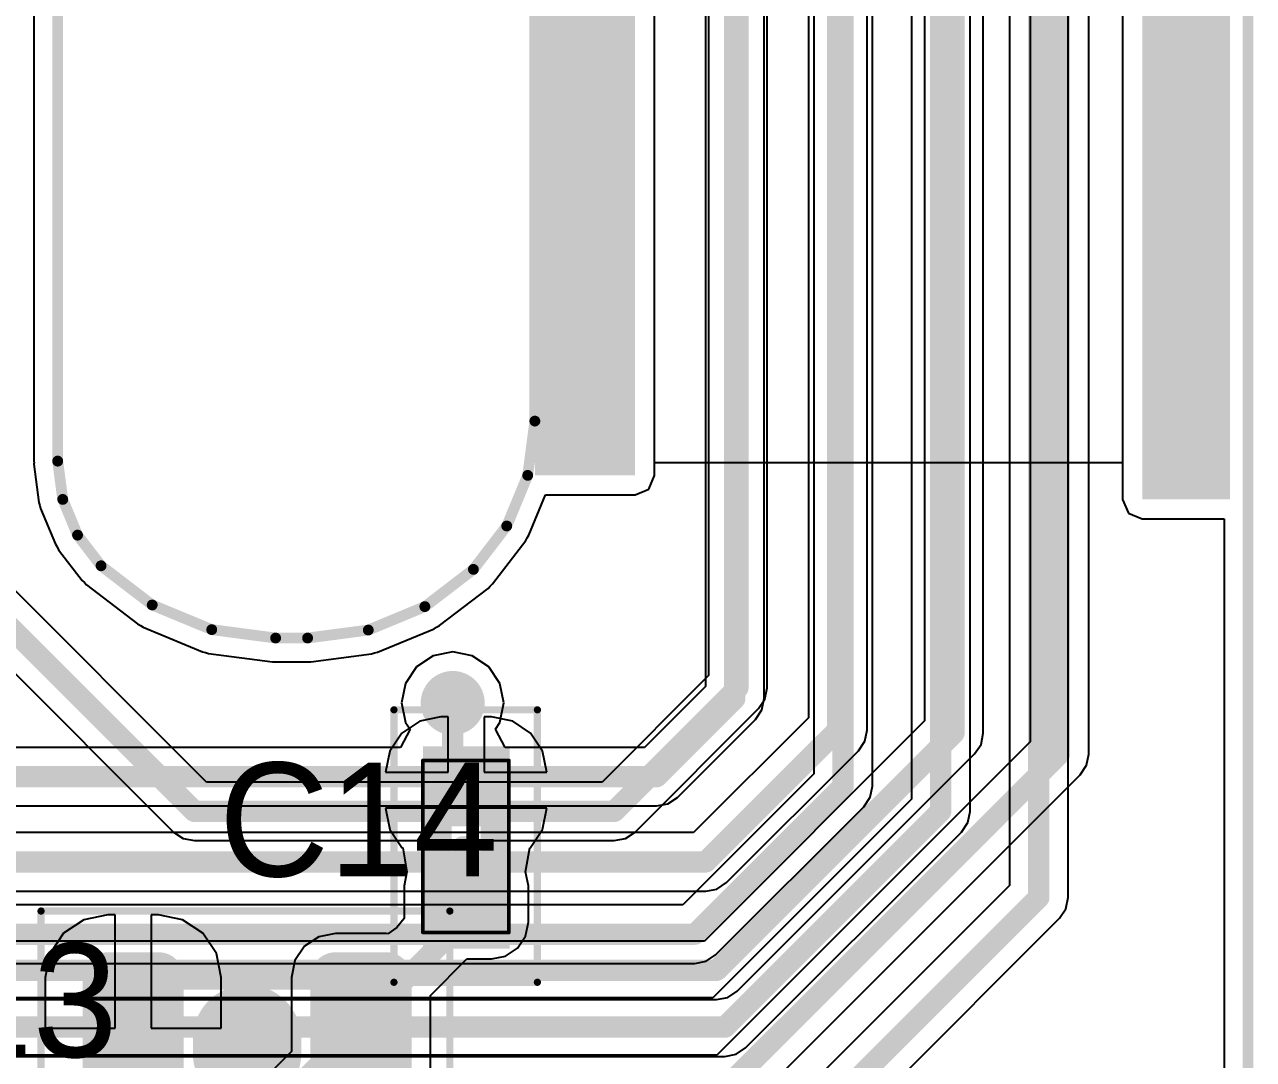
# Model space of a CAD drawing. Extents: x 17 to 262, y 47 to 156.
# Drawn here: x 125.9 to 134.53, y 55.51 to 62.78 of the extents above; entities that cross this region are included whole.
import ezdxf

# ---------------------------------------------------------------- set-up
doc = ezdxf.new("R2010")
doc.units = 0
doc.layers.get('0').update_dxf_attribs({"linetype": 'CONTINUOUS'})
for name, color, linetype in [('BOTTOMLAYER', 5, 'CONTINUOUS'), ('KEEPOUTLAYER', 6, 'CONTINUOUS'), ('MECHANICAL1', 6, 'CONTINUOUS'), ('MECHANICAL16', 56, 'CONTINUOUS'), ('MIDLAYER1', 16, 'CONTINUOUS'), ('MIDLAYER2', 76, 'CONTINUOUS'), ('MULTILAYER', 9, 'CONTINUOUS'), ('TOPLAYER', 1, 'CONTINUOUS'), ('TOPOVERLAY', 2, 'CONTINUOUS'), ('TOPPASTE', 8, 'CONTINUOUS'), ('TOPSOLDER', 216, 'CONTINUOUS'), ('VIAHOLELAYER', 16, 'CONTINUOUS')]:
    doc.layers.add(name, color=color, linetype=linetype)

# ---------------------------------------------------------------- blocks, each defined once
blk = doc.blocks.new('0805_CAP_23')
at = {"layer": 'MECHANICAL16'}
for points, const_width in [([(1.4478, 0.9652), (-1.425, 0.9652)], 0.0508), ([(-1.425, 0.9652), (-1.425, -0.95)], 0.0508), ([(1.4478, 0.9652), (1.4478, -0.95)], 0.0508), ([(0.6096, 0.508), (-0.6, 0.508)], 0.2032), ([(0.6096, -0.5), (-0.6, -0.5)], 0.2032), ([(1.4478, -0.95), (-1.425, -0.95)], 0.0508)]:
    blk.add_lwpolyline(points, dxfattribs=dict(at, const_width=const_width))
for points, const_width in [([(-1.4377, 0.9652, 1), (-1.4123, 0.9652, 1)], 0.0254), ([(-1.4377, 0.9652, 1), (-1.4123, 0.9652, 1)], 0.0254), ([(1.4351, 0.9652, 1), (1.4605, 0.9652, 1)], 0.0254), ([(1.4351, 0.9652, 1), (1.4605, 0.9652, 1)], 0.0254), ([(-0.6508, 0.508, 1), (-0.5492, 0.508, 1)], 0.1016), ([(0.5588, 0.508, 1), (0.6604, 0.508, 1)], 0.1016), ([(-0.6508, -0.5, 1), (-0.5492, -0.5, 1)], 0.1016), ([(0.5588, -0.5, 1), (0.6604, -0.5, 1)], 0.1016), ([(-1.4377, -0.95, 1), (-1.4123, -0.95, 1)], 0.0254), ([(-1.4377, -0.95, 1), (-1.4123, -0.95, 1)], 0.0254), ([(1.4351, -0.95, 1), (1.4605, -0.95, 1)], 0.0254), ([(1.4351, -0.95, 1), (1.4605, -0.95, 1)], 0.0254)]:
    blk.add_lwpolyline(points, format="xyb", close=True, dxfattribs=dict(at, const_width=const_width))
for points in [[(-1, -0.6012), (-0.6, -0.6012), (-1, 0.6096), (-0.6, 0.6096)], [(0.6096, -0.6012), (1.016, -0.6012), (0.6096, 0.6096), (1.016, 0.6096)]]:
    blk.add_solid(points, dxfattribs=at)
at = {"layer": 'TOPLAYER', "const_width": 0.1778}
for points in [[(-1.0667, 0.4826, 1), (-0.8889, 0.4826, 1)], [(-0.7111, 0.4826, 1), (-0.5333, 0.4826, 1)], [(0.5333, 0.4826, 1), (0.7111, 0.4826, 1)], [(0.8889, 0.4826, 1), (1.0667, 0.4826, 1)], [(-1.0667, -0.4826, 1), (-0.8889, -0.4826, 1)], [(-0.7111, -0.4826, 1), (-0.5333, -0.4826, 1)], [(0.5333, -0.4826, 1), (0.7111, -0.4826, 1)], [(0.8889, -0.4826, 1), (1.0667, -0.4826, 1)]]:
    blk.add_lwpolyline(points, format="xyb", close=True, dxfattribs=at)
at = {"layer": 'TOPLAYER'}
for points in [[(-0.9778, -0.6604), (-0.6222, -0.6604), (-0.9778, 0.6604), (-0.6222, 0.6604)], [(0.6222, -0.6604), (0.9778, -0.6604), (0.6222, 0.6604), (0.9778, 0.6604)], [(-1.1556, -0.4826), (-0.4444, -0.4826), (-1.1556, 0.4826), (-0.4444, 0.4826)], [(0.4444, -0.4826), (1.1556, -0.4826), (0.4444, 0.4826), (1.1556, 0.4826)]]:
    blk.add_solid(points, dxfattribs=at)
at = {"layer": 'TOPOVERLAY', "const_width": 0.762}
blk.add_lwpolyline([(0, 0.0508), (0, -0.0508)], dxfattribs=at)
at = {"layer": 'TOPOVERLAY', "const_width": 0.381}
for points in [[(-0.1905, 0.0508, 1), (0.1905, 0.0508, 1)], [(-0.1905, -0.0508, 1), (0.1905, -0.0508, 1)]]:
    blk.add_lwpolyline(points, format="xyb", close=True, dxfattribs=at)
at = {"layer": 'TOPPASTE', "const_width": 0.1778}
for points in [[(-1.0667, 0.4826, 1), (-0.8889, 0.4826, 1)], [(-0.7111, 0.4826, 1), (-0.5333, 0.4826, 1)], [(0.5333, 0.4826, 1), (0.7111, 0.4826, 1)], [(0.8889, 0.4826, 1), (1.0667, 0.4826, 1)], [(-1.0667, -0.4826, 1), (-0.8889, -0.4826, 1)], [(-0.7111, -0.4826, 1), (-0.5333, -0.4826, 1)], [(0.5333, -0.4826, 1), (0.7111, -0.4826, 1)], [(0.8889, -0.4826, 1), (1.0667, -0.4826, 1)]]:
    blk.add_lwpolyline(points, format="xyb", close=True, dxfattribs=at)
at = {"layer": 'TOPPASTE'}
for points in [[(-0.9778, -0.6604), (-0.6222, -0.6604), (-0.9778, 0.6604), (-0.6222, 0.6604)], [(0.6222, -0.6604), (0.9778, -0.6604), (0.6222, 0.6604), (0.9778, 0.6604)], [(-1.1556, -0.4826), (-0.4444, -0.4826), (-1.1556, 0.4826), (-0.4444, 0.4826)], [(0.4444, -0.4826), (1.1556, -0.4826), (0.4444, 0.4826), (1.1556, 0.4826)]]:
    blk.add_solid(points, dxfattribs=at)
at = {"layer": 'TOPSOLDER', "const_width": 0.1778}
for points in [[(-1.0667, 0.4826, 1), (-0.8889, 0.4826, 1)], [(-0.7111, 0.4826, 1), (-0.5333, 0.4826, 1)], [(0.5333, 0.4826, 1), (0.7111, 0.4826, 1)], [(0.8889, 0.4826, 1), (1.0667, 0.4826, 1)], [(-1.0667, -0.4826, 1), (-0.8889, -0.4826, 1)], [(-0.7111, -0.4826, 1), (-0.5333, -0.4826, 1)], [(0.5333, -0.4826, 1), (0.7111, -0.4826, 1)], [(0.8889, -0.4826, 1), (1.0667, -0.4826, 1)]]:
    blk.add_lwpolyline(points, format="xyb", close=True, dxfattribs=at)
at = {"layer": 'TOPSOLDER'}
for points in [[(-0.9778, -0.6604), (-0.6222, -0.6604), (-0.9778, 0.6604), (-0.6222, 0.6604)], [(0.6222, -0.6604), (0.9778, -0.6604), (0.6222, 0.6604), (0.9778, 0.6604)], [(-1.1556, -0.4826), (-0.4444, -0.4826), (-1.1556, 0.4826), (-0.4444, 0.4826)], [(0.4444, -0.4826), (1.1556, -0.4826), (0.4444, 0.4826), (1.1556, 0.4826)]]:
    blk.add_solid(points, dxfattribs=at)
blk = doc.blocks.new('0402_CAP_24')
at = {"layer": 'MECHANICAL16'}
for points, const_width in [([(-0.95, 0.508), (-0.95, -0.5)], 0.0508), ([(-0.95, 0.508), (0.9652, 0.508)], 0.0508), ([(0.9652, 0.508), (0.9652, -0.5)], 0.0508), ([(-0.6, 0.3048), (-0.6, -0.3)], 0.0254), ([(-0.6, 0.3048), (0.6096, 0.3048)], 0.0254), ([(-0.508, 0.2032), (0.508, 0.2032)], 0.2032), ([(0.6096, 0.3048), (0.6096, -0.3)], 0.0254), ([(-0.508, -0.2032), (0.508, -0.2032)], 0.2032), ([(-0.6, -0.3), (0.6096, -0.3)], 0.0254), ([(-0.95, -0.5), (0.9652, -0.5)], 0.0508)]:
    blk.add_lwpolyline(points, dxfattribs=dict(at, const_width=const_width))
for points, const_width in [([(-0.9627, 0.508, 1), (-0.9373, 0.508, 1)], 0.0254), ([(-0.9627, 0.508, 1), (-0.9373, 0.508, 1)], 0.0254), ([(0.9525, 0.508, 1), (0.9779, 0.508, 1)], 0.0254), ([(0.9525, 0.508, 1), (0.9779, 0.508, 1)], 0.0254), ([(-0.6063, 0.3048, 1), (-0.5936, 0.3048, 1)], 0.0127), ([(-0.6063, 0.3048, 1), (-0.5936, 0.3048, 1)], 0.0127), ([(-0.5588, 0.2032, 1), (-0.4572, 0.2032, 1)], 0.1016), ([(0.4572, 0.2032, 1), (0.5588, 0.2032, 1)], 0.1016), ([(0.6032, 0.3048, 1), (0.6159, 0.3048, 1)], 0.0127), ([(0.6032, 0.3048, 1), (0.6159, 0.3048, 1)], 0.0127), ([(-0.5588, -0.2032, 1), (-0.4572, -0.2032, 1)], 0.1016), ([(0.4572, -0.2032, 1), (0.5588, -0.2032, 1)], 0.1016), ([(-0.6063, -0.3, 1), (-0.5936, -0.3, 1)], 0.0127), ([(-0.6063, -0.3, 1), (-0.5936, -0.3, 1)], 0.0127), ([(0.6032, -0.3, 1), (0.6159, -0.3, 1)], 0.0127), ([(0.6032, -0.3, 1), (0.6159, -0.3, 1)], 0.0127), ([(-0.9627, -0.5, 1), (-0.9373, -0.5, 1)], 0.0254), ([(-0.9627, -0.5, 1), (-0.9373, -0.5, 1)], 0.0254), ([(0.9525, -0.5, 1), (0.9779, -0.5, 1)], 0.0254), ([(0.9525, -0.5, 1), (0.9779, -0.5, 1)], 0.0254)]:
    blk.add_lwpolyline(points, format="xyb", close=True, dxfattribs=dict(at, const_width=const_width))
for points in [[(-0.7127, -0.3048), (-0.4079, -0.3048), (-0.7127, 0.3048), (-0.4079, 0.3048)], [(0.4049, -0.3048), (0.7097, -0.3048), (0.4049, 0.3048), (0.7097, 0.3048)]]:
    blk.add_solid(points, dxfattribs=at)
at = {"layer": 'TOPLAYER', "const_width": 0.127}
for points in [[(-0.5905, 0.1778, 1), (-0.4635, 0.1778, 1)], [(-0.3365, 0.1778, 1), (-0.2095, 0.1778, 1)], [(0.2095, 0.1778, 1), (0.3365, 0.1778, 1)], [(0.4635, 0.1778, 1), (0.5905, 0.1778, 1)], [(-0.5905, -0.1778, 1), (-0.4635, -0.1778, 1)], [(-0.3365, -0.1778, 1), (-0.2095, -0.1778, 1)], [(0.2095, -0.1778, 1), (0.3365, -0.1778, 1)], [(0.4635, -0.1778, 1), (0.5905, -0.1778, 1)]]:
    blk.add_lwpolyline(points, format="xyb", close=True, dxfattribs=at)
at = {"layer": 'TOPLAYER'}
for points in [[(-0.527, -0.3048), (-0.273, -0.3048), (-0.527, 0.3048), (-0.273, 0.3048)], [(0.273, -0.3048), (0.527, -0.3048), (0.273, 0.3048), (0.527, 0.3048)], [(-0.654, -0.1778), (-0.146, -0.1778), (-0.654, 0.1778), (-0.146, 0.1778)], [(0.146, -0.1778), (0.654, -0.1778), (0.146, 0.1778), (0.654, 0.1778)]]:
    blk.add_solid(points, dxfattribs=at)
at = {"layer": 'TOPOVERLAY', "const_width": 0.1524}
blk.add_lwpolyline([(0, 0.0254), (0, -0.01)], dxfattribs=at)
at = {"layer": 'TOPOVERLAY', "const_width": 0.0762}
for points in [[(-0.0381, 0.0254, 1), (0.0381, 0.0254, 1)], [(-0.0381, -0.01, 1), (0.0381, -0.01, 1)]]:
    blk.add_lwpolyline(points, format="xyb", close=True, dxfattribs=at)
at = {"layer": 'TOPPASTE', "const_width": 0.127}
for points in [[(-0.5905, 0.1778, 1), (-0.4635, 0.1778, 1)], [(-0.3365, 0.1778, 1), (-0.2095, 0.1778, 1)], [(0.2095, 0.1778, 1), (0.3365, 0.1778, 1)], [(0.4635, 0.1778, 1), (0.5905, 0.1778, 1)], [(-0.5905, -0.1778, 1), (-0.4635, -0.1778, 1)], [(-0.3365, -0.1778, 1), (-0.2095, -0.1778, 1)], [(0.2095, -0.1778, 1), (0.3365, -0.1778, 1)], [(0.4635, -0.1778, 1), (0.5905, -0.1778, 1)]]:
    blk.add_lwpolyline(points, format="xyb", close=True, dxfattribs=at)
at = {"layer": 'TOPPASTE'}
for points in [[(-0.527, -0.3048), (-0.273, -0.3048), (-0.527, 0.3048), (-0.273, 0.3048)], [(0.273, -0.3048), (0.527, -0.3048), (0.273, 0.3048), (0.527, 0.3048)], [(-0.654, -0.1778), (-0.146, -0.1778), (-0.654, 0.1778), (-0.146, 0.1778)], [(0.146, -0.1778), (0.654, -0.1778), (0.146, 0.1778), (0.654, 0.1778)]]:
    blk.add_solid(points, dxfattribs=at)
at = {"layer": 'TOPSOLDER', "const_width": 0.127}
for points in [[(-0.5905, 0.1778, 1), (-0.4635, 0.1778, 1)], [(-0.3365, 0.1778, 1), (-0.2095, 0.1778, 1)], [(0.2095, 0.1778, 1), (0.3365, 0.1778, 1)], [(0.4635, 0.1778, 1), (0.5905, 0.1778, 1)], [(-0.5905, -0.1778, 1), (-0.4635, -0.1778, 1)], [(-0.3365, -0.1778, 1), (-0.2095, -0.1778, 1)], [(0.2095, -0.1778, 1), (0.3365, -0.1778, 1)], [(0.4635, -0.1778, 1), (0.5905, -0.1778, 1)]]:
    blk.add_lwpolyline(points, format="xyb", close=True, dxfattribs=at)
at = {"layer": 'TOPSOLDER'}
for points in [[(-0.527, -0.3048), (-0.273, -0.3048), (-0.527, 0.3048), (-0.273, 0.3048)], [(0.273, -0.3048), (0.527, -0.3048), (0.273, 0.3048), (0.527, 0.3048)], [(-0.654, -0.1778), (-0.146, -0.1778), (-0.654, 0.1778), (-0.146, 0.1778)], [(0.146, -0.1778), (0.654, -0.1778), (0.146, 0.1778), (0.654, 0.1778)]]:
    blk.add_solid(points, dxfattribs=at)

msp = doc.modelspace()

# ---------------------------------------------------------------- linework, layer by layer
at = {"layer": 'BOTTOMLAYER'}
for p, q in [((125.9611, 74.6244), (125.9611, 59.7138)), ((125.9611, 59.7138), (125.9632, 59.703)), ((125.9632, 59.703), (125.9625, 59.6919)), ((125.9625, 59.6919), (125.998, 59.4225)), ((130.3239, 59.6135), (130.3239, 59.7049)), ((130.3239, 59.7049), (133.6122, 59.7049)), ((133.6122, 59.7049), (133.6122, 59.4445)), ((130.2837, 59.5163), (130.3239, 59.6135)), ((130.1865, 59.476), (130.2837, 59.5163)), ((125.998, 59.4225), (126.005, 59.4017)), ((129.4402, 59.1935), (129.5572, 59.476)), ((129.5572, 59.476), (130.1865, 59.476)), ((133.6122, 59.4445), (133.6525, 59.3473)), ((126.005, 59.4017), (126.0093, 59.3801)), ((126.0093, 59.3801), (126.1133, 59.1291)), ((133.6525, 59.3473), (133.7497, 59.307)), ((133.7497, 59.307), (134.3247, 59.307)), ((134.3247, 59.307), (134.3247, 50.0086)), ((129.184, 58.8501), (129.4182, 59.1555)), ((129.4182, 59.1555), (129.428, 59.1752)), ((129.428, 59.1752), (129.4402, 59.1935)), ((126.1133, 59.1291), (126.1255, 59.1108)), ((126.1255, 59.1108), (126.1353, 59.091)), ((126.1353, 59.091), (126.3007, 58.8755)), ((126.3007, 58.8755), (126.3172, 58.861)), ((126.3172, 58.861), (126.3317, 58.8444)), ((126.3317, 58.8444), (126.6909, 58.5688)), ((128.8116, 58.5572), (129.1529, 58.819)), ((129.1529, 58.819), (129.1674, 58.8356)), ((129.1674, 58.8356), (129.184, 58.8501)), ((126.6909, 58.5688), (126.7107, 58.5591)), ((126.7107, 58.5591), (126.729, 58.5468)), ((126.729, 58.5468), (127.1473, 58.3736)), ((128.7736, 58.5352), (128.7919, 58.5475)), ((128.7919, 58.5475), (128.8116, 58.5572)), ((128.3762, 58.3706), (128.7736, 58.5352)), ((127.1473, 58.3736), (127.1689, 58.3693)), ((127.1689, 58.3693), (127.1897, 58.3622)), ((128.3546, 58.3663), (128.3762, 58.3706)), ((127.1897, 58.3622), (127.6387, 58.3031)), ((127.6387, 58.3031), (127.6497, 58.3038)), ((127.6497, 58.3038), (127.6606, 58.3017)), ((127.6606, 58.3017), (127.8853, 58.3017)), ((127.8853, 58.3017), (127.8962, 58.3038)), ((127.8962, 58.3038), (127.9073, 58.3031)), ((127.9073, 58.3031), (128.3337, 58.3592)), ((128.3337, 58.3592), (128.3546, 58.3663))]:
    msp.add_line(p, q, dxfattribs=at)
at = {"layer": 'BOTTOMLAYER', "const_width": 0.225}
msp.add_lwpolyline([(128.7925, 58.0136, 1), (129.0175, 58.0136, 1)], format="xyb", close=True, dxfattribs=at)
at = {"layer": 'KEEPOUTLAYER', "const_width": 0.0762}
for points in [[(126.1294, 59.7138), (126.1294, 74.6244)], [(134.493, 49.9992), (134.493, 74.0332)], [(129.4822, 59.9951), (129.4822, 73.7231)], [(129.432, 59.6135), (129.4822, 59.9951)], [(126.1294, 59.7138), (126.1649, 59.4445)], [(129.2847, 59.2579), (129.432, 59.6135)], [(126.1649, 59.4445), (126.2688, 59.1935)], [(129.0504, 58.9526), (129.2847, 59.2579)], [(126.2688, 59.1935), (126.4342, 58.978)], [(126.4342, 58.978), (126.7934, 58.7024)], [(128.7091, 58.6907), (129.0504, 58.9526)], [(126.7934, 58.7024), (127.2117, 58.5291)], [(128.3118, 58.5261), (128.7091, 58.6907)], [(127.2117, 58.5291), (127.6606, 58.47)], [(127.8853, 58.47), (128.3118, 58.5261)], [(127.6606, 58.47), (127.8853, 58.47)]]:
    msp.add_lwpolyline(points, dxfattribs=at)
at = {"layer": 'KEEPOUTLAYER', "const_width": 0.0381}
for points in [[(129.4631, 59.9951, 1), (129.5012, 59.9951, 1)], [(129.4631, 59.9951, 1), (129.5012, 59.9951, 1)], [(126.1103, 59.7138, 1), (126.1484, 59.7138, 1)], [(126.1103, 59.7138, 1), (126.1484, 59.7138, 1)], [(129.4129, 59.6135, 1), (129.451, 59.6135, 1)], [(129.4129, 59.6135, 1), (129.451, 59.6135, 1)], [(126.1458, 59.4445, 1), (126.1839, 59.4445, 1)], [(126.1458, 59.4445, 1), (126.1839, 59.4445, 1)], [(129.2656, 59.2579, 1), (129.3037, 59.2579, 1)], [(129.2656, 59.2579, 1), (129.3037, 59.2579, 1)], [(126.2498, 59.1935, 1), (126.2879, 59.1935, 1)], [(126.2498, 59.1935, 1), (126.2879, 59.1935, 1)], [(126.4151, 58.978, 1), (126.4532, 58.978, 1)], [(126.4151, 58.978, 1), (126.4532, 58.978, 1)], [(129.0313, 58.9526, 1), (129.0694, 58.9526, 1)], [(129.0313, 58.9526, 1), (129.0694, 58.9526, 1)], [(126.7744, 58.7024, 1), (126.8125, 58.7024, 1)], [(126.7744, 58.7024, 1), (126.8125, 58.7024, 1)], [(128.6901, 58.6907, 1), (128.7282, 58.6907, 1)], [(128.6901, 58.6907, 1), (128.7282, 58.6907, 1)], [(127.1927, 58.5291, 1), (127.2308, 58.5291, 1)], [(127.1927, 58.5291, 1), (127.2308, 58.5291, 1)], [(128.2927, 58.5261, 1), (128.3308, 58.5261, 1)], [(128.2927, 58.5261, 1), (128.3308, 58.5261, 1)], [(127.6416, 58.47, 1), (127.6797, 58.47, 1)], [(127.6416, 58.47, 1), (127.6797, 58.47, 1)], [(127.8663, 58.47, 1), (127.9044, 58.47, 1)], [(127.8663, 58.47, 1), (127.9044, 58.47, 1)]]:
    msp.add_lwpolyline(points, format="xyb", close=True, dxfattribs=at)
at = {"layer": 'KEEPOUTLAYER'}
for points in [[(129.4822, 59.6135), (130.1865, 59.6135), (129.4822, 66.548), (130.1865, 66.548)], [(133.7497, 59.4445), (134.366, 59.4445), (133.7497, 66.548), (134.366, 66.548)]]:
    msp.add_solid(points, dxfattribs=at)
at = {"layer": 'MECHANICAL1', "const_width": 0.0762}
for points in [[(126.1294, 59.7138), (126.1294, 74.6244)], [(134.493, 49.9992), (134.493, 74.0332)], [(129.4822, 59.9951), (129.4822, 73.7231)], [(129.432, 59.6135), (129.4822, 59.9951)], [(126.1294, 59.7138), (126.1649, 59.4445)], [(129.2847, 59.2579), (129.432, 59.6135)], [(126.1649, 59.4445), (126.2688, 59.1935)], [(129.0504, 58.9526), (129.2847, 59.2579)], [(126.2688, 59.1935), (126.4342, 58.978)], [(126.4342, 58.978), (126.7934, 58.7024)], [(128.7091, 58.6907), (129.0504, 58.9526)], [(126.7934, 58.7024), (127.2117, 58.5291)], [(128.3118, 58.5261), (128.7091, 58.6907)], [(127.2117, 58.5291), (127.6606, 58.47)], [(127.8853, 58.47), (128.3118, 58.5261)], [(127.6606, 58.47), (127.8853, 58.47)]]:
    msp.add_lwpolyline(points, dxfattribs=at)
at = {"layer": 'MECHANICAL1', "const_width": 0.0381}
for points in [[(129.4631, 59.9951, 1), (129.5012, 59.9951, 1)], [(129.4631, 59.9951, 1), (129.5012, 59.9951, 1)], [(126.1103, 59.7138, 1), (126.1484, 59.7138, 1)], [(126.1103, 59.7138, 1), (126.1484, 59.7138, 1)], [(129.4129, 59.6135, 1), (129.451, 59.6135, 1)], [(129.4129, 59.6135, 1), (129.451, 59.6135, 1)], [(126.1458, 59.4445, 1), (126.1839, 59.4445, 1)], [(126.1458, 59.4445, 1), (126.1839, 59.4445, 1)], [(129.2656, 59.2579, 1), (129.3037, 59.2579, 1)], [(129.2656, 59.2579, 1), (129.3037, 59.2579, 1)], [(126.2498, 59.1935, 1), (126.2879, 59.1935, 1)], [(126.2498, 59.1935, 1), (126.2879, 59.1935, 1)], [(126.4151, 58.978, 1), (126.4532, 58.978, 1)], [(126.4151, 58.978, 1), (126.4532, 58.978, 1)], [(129.0313, 58.9526, 1), (129.0694, 58.9526, 1)], [(129.0313, 58.9526, 1), (129.0694, 58.9526, 1)], [(126.7744, 58.7024, 1), (126.8125, 58.7024, 1)], [(126.7744, 58.7024, 1), (126.8125, 58.7024, 1)], [(128.6901, 58.6907, 1), (128.7282, 58.6907, 1)], [(128.6901, 58.6907, 1), (128.7282, 58.6907, 1)], [(127.1927, 58.5291, 1), (127.2308, 58.5291, 1)], [(127.1927, 58.5291, 1), (127.2308, 58.5291, 1)], [(128.2927, 58.5261, 1), (128.3308, 58.5261, 1)], [(128.2927, 58.5261, 1), (128.3308, 58.5261, 1)], [(127.6416, 58.47, 1), (127.6797, 58.47, 1)], [(127.6416, 58.47, 1), (127.6797, 58.47, 1)], [(127.8663, 58.47, 1), (127.9044, 58.47, 1)], [(127.8663, 58.47, 1), (127.9044, 58.47, 1)]]:
    msp.add_lwpolyline(points, format="xyb", close=True, dxfattribs=at)
at = {"layer": 'MIDLAYER1'}
for p, q in [((125.9611, 74.6244), (125.9611, 59.7138)), ((131.8164, 57.8234), (131.8164, 68.4006)), ((131.4045, 68.3232), (131.4045, 57.9087)), ((132.2208, 68.0786), (132.2208, 57.8869)), ((132.6327, 57.8016), (132.6327, 67.8925)), ((133.3743, 57.6542), (133.3743, 67.8141)), ((132.9624, 67.7288), (132.9624, 57.7395)), ((131.0924, 58.044), (131.0924, 67.3395)), ((130.6805, 67.2542), (130.6805, 58.1293)), ((130.3239, 59.6135), (130.3239, 66.548)), ((133.6122, 66.548), (133.6122, 59.4445)), ((125.9611, 59.7138), (125.9632, 59.703)), ((125.9632, 59.703), (125.9625, 59.6919)), ((125.9625, 59.6919), (125.998, 59.4225)), ((130.2837, 59.5163), (130.3239, 59.6135)), ((130.1865, 59.476), (130.2837, 59.5163)), ((125.998, 59.4225), (126.005, 59.4017)), ((129.4402, 59.1935), (129.5572, 59.476)), ((129.5572, 59.476), (130.1865, 59.476)), ((133.6122, 59.4445), (133.6525, 59.3473)), ((126.005, 59.4017), (126.0093, 59.3801)), ((126.0093, 59.3801), (126.1133, 59.1291)), ((133.6525, 59.3473), (133.7497, 59.307)), ((133.7497, 59.307), (134.3247, 59.307)), ((134.3247, 59.307), (134.3247, 50.0086)), ((129.184, 58.8501), (129.4182, 59.1555)), ((129.4182, 59.1555), (129.428, 59.1752)), ((129.428, 59.1752), (129.4402, 59.1935)), ((126.1133, 59.1291), (126.1255, 59.1108)), ((126.1255, 59.1108), (126.1353, 59.091)), ((126.1353, 59.091), (126.3007, 58.8755)), ((126.3007, 58.8755), (126.3172, 58.861)), ((126.3172, 58.861), (126.3317, 58.8444)), ((126.3317, 58.8444), (126.6909, 58.5688)), ((128.8116, 58.5572), (129.1529, 58.819)), ((129.1529, 58.819), (129.1674, 58.8356)), ((129.1674, 58.8356), (129.184, 58.8501)), ((126.6909, 58.5688), (126.7107, 58.5591)), ((126.7107, 58.5591), (126.729, 58.5468)), ((126.729, 58.5468), (127.1473, 58.3736)), ((128.7736, 58.5352), (128.7919, 58.5475)), ((128.7919, 58.5475), (128.8116, 58.5572)), ((128.3762, 58.3706), (128.7736, 58.5352)), ((127.1473, 58.3736), (127.1689, 58.3693)), ((127.1689, 58.3693), (127.1897, 58.3622)), ((128.3546, 58.3663), (128.3762, 58.3706)), ((128.905, 58.3725), (128.7677, 58.3452)), ((129.0423, 58.3452), (128.905, 58.3725)), ((127.1897, 58.3622), (127.6387, 58.3031)), ((127.6387, 58.3031), (127.6497, 58.3038)), ((127.6497, 58.3038), (127.6606, 58.3017)), ((127.6606, 58.3017), (127.8853, 58.3017)), ((127.8853, 58.3017), (127.8962, 58.3038)), ((127.8962, 58.3038), (127.9073, 58.3031)), ((127.9073, 58.3031), (128.3337, 58.3592)), ((128.3337, 58.3592), (128.3546, 58.3663)), ((128.7677, 58.3452), (128.6512, 58.2674)), ((129.1588, 58.2674), (129.0423, 58.3452)), ((128.6512, 58.2674), (128.5734, 58.1509)), ((129.2366, 58.1509), (129.1588, 58.2674)), ((128.5734, 58.1509), (128.5461, 58.0136)), ((129.2639, 58.0136), (129.2366, 58.1509)), ((130.6805, 58.1293), (130.2523, 57.7012)), ((131.0767, 57.9652), (131.0924, 58.044)), ((128.5461, 58.0136), (128.5734, 57.8763)), ((129.2366, 57.8763), (129.2639, 58.0136)), ((131.0321, 57.8984), (131.0767, 57.9652)), ((128.5734, 57.8763), (128.6055, 57.8282)), ((129.2045, 57.8282), (129.2366, 57.8763)), ((130.4833, 57.3496), (131.032, 57.8984)), ((131.4045, 57.9087), (130.5977, 57.102)), ((132.2208, 57.8869), (130.6739, 56.34)), ((131.032, 57.8984), (131.0321, 57.8984)), ((128.6055, 57.8282), (128.5376, 57.7012)), ((129.2724, 57.7012), (129.2045, 57.8282)), ((131.8007, 57.7446), (131.8164, 57.8234)), ((132.617, 57.7227), (132.6327, 57.8016)), ((128.5376, 57.7012), (125.8323, 57.7012)), ((130.2523, 57.7012), (129.2724, 57.7012)), ((132.9624, 57.7395), (130.7605, 55.5375)), ((131.756, 57.6778), (131.8007, 57.7446)), ((132.5724, 57.6559), (132.617, 57.7227)), ((130.8286, 56.7504), (131.756, 57.6778)), ((130.9048, 55.9884), (132.5724, 57.6559)), ((133.3587, 57.5754), (133.3743, 57.6542)), ((133.3743, 57.6542), (133.3743, 57.6542)), ((130.9914, 55.1859), (133.314, 57.5085)), ((133.314, 57.5085), (133.3587, 57.5754)), ((133.314, 57.5085), (133.314, 57.5085)), ((130.4165, 57.305), (130.4833, 57.3496)), ((125.747, 57.2893), (130.3377, 57.2893)), ((130.3377, 57.2893), (130.4165, 57.305)), ((130.5977, 57.102), (125.6629, 57.102)), ((130.7618, 56.7057), (130.8286, 56.7504)), ((125.5776, 56.69), (130.683, 56.69)), ((130.683, 56.69), (130.7618, 56.7057)), ((130.6739, 56.34), (125.5033, 56.34)), ((130.838, 55.9437), (130.9048, 55.9884)), ((125.418, 55.928), (130.7592, 55.928)), ((130.7592, 55.928), (130.838, 55.9437)), ((130.7605, 55.5375), (124.978, 55.5375))]:
    msp.add_line(p, q, dxfattribs=at)
at = {"layer": 'MIDLAYER1', "const_width": 0.15}
for points in [[(131.6104, 57.8234), (131.6104, 68.9169)], [(132.4268, 57.8016), (132.4268, 68.1639)], [(133.1684, 57.6542), (133.1684, 67.8141)], [(130.8864, 58.044), (130.8864, 67.3395)], [(130.3377, 57.4953), (130.8864, 58.044)], [(130.683, 56.896), (131.6104, 57.8234)], [(130.7592, 56.134), (132.4268, 57.8016)], [(130.8458, 55.3316), (133.1684, 57.6542)], [(125.7469, 57.4953), (130.3377, 57.4953)], [(125.5776, 56.896), (130.683, 56.896)], [(125.418, 56.134), (130.7592, 56.134)]]:
    msp.add_lwpolyline(points, dxfattribs=at)
at = {"layer": 'MIDLAYER1'}
for points, const_width in [([(128.7925, 58.0136, 1), (129.0175, 58.0136, 1)], 0.225), ([(130.8489, 58.044, 1), (130.9239, 58.044, 1)], 0.075), ([(130.8489, 58.044, 1), (130.9239, 58.044, 1)], 0.075), ([(131.5729, 57.8234, 1), (131.6479, 57.8234, 1)], 0.075), ([(131.5729, 57.8234, 1), (131.6479, 57.8234, 1)], 0.075), ([(132.3893, 57.8016, 1), (132.4643, 57.8016, 1)], 0.075), ([(132.3893, 57.8016, 1), (132.4643, 57.8016, 1)], 0.075), ([(133.1309, 57.6542, 1), (133.2059, 57.6542, 1)], 0.075), ([(133.1309, 57.6542, 1), (133.2059, 57.6542, 1)], 0.075), ([(130.3002, 57.4953, 1), (130.3752, 57.4953, 1)], 0.075), ([(130.3002, 57.4953, 1), (130.3752, 57.4953, 1)], 0.075), ([(130.6455, 56.896, 1), (130.7205, 56.896, 1)], 0.075), ([(130.6455, 56.896, 1), (130.7205, 56.896, 1)], 0.075), ([(130.7217, 56.134, 1), (130.7967, 56.134, 1)], 0.075), ([(130.7217, 56.134, 1), (130.7967, 56.134, 1)], 0.075)]:
    msp.add_lwpolyline(points, format="xyb", close=True, dxfattribs=dict(at, const_width=const_width))
at = {"layer": 'MIDLAYER2'}
for p, q in [((125.9611, 74.6244), (125.9611, 59.7138)), ((130.7029, 68.4654), (130.7029, 58.2055)), ((131.1148, 58.1202), (131.1148, 68.2653)), ((133.2291, 56.6452), (133.2291, 68.2277)), ((131.4422, 67.977), (131.4422, 57.5147)), ((131.8542, 57.4294), (131.8542, 67.8917)), ((132.8172, 67.8276), (132.8172, 56.7305)), ((132.128, 67.7674), (132.128, 57.3369)), ((132.54, 57.2516), (132.54, 67.6821)), ((130.3239, 59.6135), (130.3239, 66.548)), ((133.6122, 66.548), (133.6122, 59.4445)), ((127.175, 57.4576), (124.6406, 59.992)), ((124.289, 59.7611), (126.9441, 57.106)), ((125.9611, 59.7138), (125.9632, 59.703)), ((125.9632, 59.703), (125.9625, 59.6919)), ((125.9625, 59.6919), (125.998, 59.4225)), ((130.2837, 59.5163), (130.3239, 59.6135)), ((130.1865, 59.476), (130.2837, 59.5163)), ((125.998, 59.4225), (126.005, 59.4017)), ((129.4402, 59.1935), (129.5572, 59.476)), ((129.5572, 59.476), (130.1865, 59.476)), ((133.6122, 59.4445), (133.6525, 59.3473)), ((126.005, 59.4017), (126.0093, 59.3801)), ((126.0093, 59.3801), (126.1133, 59.1291)), ((133.6525, 59.3473), (133.7497, 59.307)), ((133.7497, 59.307), (134.3247, 59.307)), ((134.3247, 59.307), (134.3247, 50.0086)), ((129.184, 58.8501), (129.4182, 59.1555)), ((129.4182, 59.1555), (129.428, 59.1752)), ((129.428, 59.1752), (129.4402, 59.1935)), ((126.1133, 59.1291), (126.1255, 59.1108)), ((126.1255, 59.1108), (126.1353, 59.091)), ((126.1353, 59.091), (126.3007, 58.8755)), ((126.3007, 58.8755), (126.3172, 58.861)), ((126.3172, 58.861), (126.3317, 58.8444)), ((126.3317, 58.8444), (126.6909, 58.5688)), ((128.8116, 58.5572), (129.1529, 58.819)), ((129.1529, 58.819), (129.1674, 58.8356)), ((129.1674, 58.8356), (129.184, 58.8501)), ((126.6909, 58.5688), (126.7107, 58.5591)), ((126.7107, 58.5591), (126.729, 58.5468)), ((126.729, 58.5468), (127.1473, 58.3736)), ((128.7736, 58.5352), (128.7919, 58.5475)), ((128.7919, 58.5475), (128.8116, 58.5572)), ((128.3762, 58.3706), (128.7736, 58.5352)), ((127.1473, 58.3736), (127.1689, 58.3693)), ((127.1689, 58.3693), (127.1897, 58.3622)), ((128.3546, 58.3663), (128.3762, 58.3706)), ((127.1897, 58.3622), (127.6387, 58.3031)), ((127.6387, 58.3031), (127.6497, 58.3038)), ((127.6497, 58.3038), (127.6606, 58.3017)), ((127.6606, 58.3017), (127.8853, 58.3017)), ((127.8853, 58.3017), (127.8962, 58.3038)), ((127.8962, 58.3038), (127.9073, 58.3031)), ((127.9073, 58.3031), (128.3337, 58.3592)), ((128.3337, 58.3592), (128.3546, 58.3663)), ((130.7029, 58.2055), (129.9549, 57.4576)), ((131.0991, 58.0414), (131.1148, 58.1202)), ((131.0545, 57.9746), (131.0991, 58.0414)), ((130.1859, 57.106), (131.0545, 57.9746)), ((131.4422, 57.5147), (130.5215, 56.594)), ((129.9549, 57.4576), (127.175, 57.4576)), ((131.8385, 57.3506), (131.8542, 57.4294)), ((131.8542, 57.4294), (131.8542, 57.4294)), ((132.128, 57.3369), (130.7315, 55.9403)), ((131.7938, 57.2838), (131.8385, 57.3506)), ((130.7524, 56.2424), (131.7938, 57.2838)), ((131.7938, 57.2838), (131.7938, 57.2838)), ((132.5243, 57.1728), (132.54, 57.2516)), ((132.54, 57.2516), (132.54, 57.2516)), ((132.4796, 57.106), (132.5243, 57.1728)), ((126.9441, 57.106), (127.0109, 57.0613)), ((130.119, 57.0613), (130.1859, 57.106)), ((130.9624, 55.5887), (132.4796, 57.106)), ((127.0109, 57.0613), (127.0897, 57.0456)), ((127.0897, 57.0456), (130.0402, 57.0456)), ((130.0402, 57.0456), (130.119, 57.0613)), ((132.8172, 56.7305), (131.3681, 55.2814)), ((133.2135, 56.5663), (133.2291, 56.6452)), ((130.5215, 56.594), (125.7762, 56.594)), ((133.1688, 56.4995), (133.2135, 56.5663)), ((131.5991, 54.9298), (133.1688, 56.4995)), ((130.6856, 56.1977), (130.7524, 56.2424)), ((125.6909, 56.182), (130.6068, 56.182)), ((130.6068, 56.182), (130.6856, 56.1977)), ((130.7315, 55.9403), (124.6909, 55.9403)), ((124.6056, 55.5284), (130.8168, 55.5284)), ((130.8168, 55.5284), (130.8956, 55.5441)), ((130.8956, 55.5441), (130.9624, 55.5887))]:
    msp.add_line(p, q, dxfattribs=at)
at = {"layer": 'MIDLAYER2', "const_width": 0.15}
for points in [[(130.9088, 58.1202), (130.9088, 68.4654)], [(133.0232, 56.6452), (133.0232, 68.313)], [(131.6482, 57.4294), (131.6482, 67.977)], [(132.334, 57.2516), (132.334, 67.7674)], [(124.4346, 59.9067), (127.0897, 57.2516)], [(130.0402, 57.2516), (130.9088, 58.1202)], [(130.6068, 56.388), (131.6482, 57.4294)], [(127.0897, 57.2516), (130.0402, 57.2516)], [(130.8168, 55.7344), (132.334, 57.2516)], [(131.4534, 55.0754), (133.0232, 56.6452)], [(125.6909, 56.388), (130.6068, 56.388)], [(124.6056, 55.7344), (130.8168, 55.7344)]]:
    msp.add_lwpolyline(points, dxfattribs=at)
at = {"layer": 'MIDLAYER2'}
for points, const_width in [([(128.7925, 58.0136, 1), (129.0175, 58.0136, 1)], 0.225), ([(130.8713, 58.1202, 1), (130.9463, 58.1202, 1)], 0.075), ([(130.8713, 58.1202, 1), (130.9463, 58.1202, 1)], 0.075), ([(131.6107, 57.4294, 1), (131.6857, 57.4294, 1)], 0.075), ([(131.6107, 57.4294, 1), (131.6857, 57.4294, 1)], 0.075), ([(127.0522, 57.2516, 1), (127.1272, 57.2516, 1)], 0.075), ([(127.0522, 57.2516, 1), (127.1272, 57.2516, 1)], 0.075), ([(130.0027, 57.2516, 1), (130.0777, 57.2516, 1)], 0.075), ([(130.0027, 57.2516, 1), (130.0777, 57.2516, 1)], 0.075), ([(132.2965, 57.2516, 1), (132.3715, 57.2516, 1)], 0.075), ([(132.2965, 57.2516, 1), (132.3715, 57.2516, 1)], 0.075), ([(132.9857, 56.6452, 1), (133.0607, 56.6452, 1)], 0.075), ([(132.9857, 56.6452, 1), (133.0607, 56.6452, 1)], 0.075), ([(130.5693, 56.388, 1), (130.6443, 56.388, 1)], 0.075), ([(130.5693, 56.388, 1), (130.6443, 56.388, 1)], 0.075), ([(130.7793, 55.7344, 1), (130.8543, 55.7344, 1)], 0.075), ([(130.7793, 55.7344, 1), (130.8543, 55.7344, 1)], 0.075)]:
    msp.add_lwpolyline(points, format="xyb", close=True, dxfattribs=dict(at, const_width=const_width))
at = {"layer": 'MULTILAYER', "const_width": 0.225}
msp.add_lwpolyline([(128.7925, 58.0136, 1), (129.0175, 58.0136, 1)], format="xyb", close=True, dxfattribs=at)
at = {"layer": 'TOPLAYER'}
for p, q in [((125.9611, 74.6244), (125.9611, 59.7138)), ((125.9611, 59.7138), (125.9632, 59.703)), ((125.9632, 59.703), (125.9625, 59.6919)), ((125.9625, 59.6919), (125.998, 59.4225)), ((130.3239, 59.6135), (130.3239, 59.7049)), ((130.3239, 59.7049), (133.6122, 59.7049)), ((133.6122, 59.7049), (133.6122, 59.4445)), ((130.2837, 59.5163), (130.3239, 59.6135)), ((130.1865, 59.476), (130.2837, 59.5163)), ((125.998, 59.4225), (126.005, 59.4017)), ((129.4402, 59.1935), (129.5572, 59.476)), ((129.5572, 59.476), (130.1865, 59.476)), ((133.6122, 59.4445), (133.6525, 59.3473)), ((126.005, 59.4017), (126.0093, 59.3801)), ((126.0093, 59.3801), (126.1133, 59.1291)), ((133.6525, 59.3473), (133.7497, 59.307)), ((133.7497, 59.307), (134.3247, 59.307)), ((134.3247, 59.307), (134.3247, 50.0086)), ((129.184, 58.8501), (129.4182, 59.1555)), ((129.4182, 59.1555), (129.428, 59.1752)), ((129.428, 59.1752), (129.4402, 59.1935)), ((126.1133, 59.1291), (126.1255, 59.1108)), ((126.1255, 59.1108), (126.1353, 59.091)), ((126.1353, 59.091), (126.3007, 58.8755)), ((126.3007, 58.8755), (126.3172, 58.861)), ((126.3172, 58.861), (126.3317, 58.8444)), ((126.3317, 58.8444), (126.6909, 58.5688)), ((128.8116, 58.5572), (129.1529, 58.819)), ((129.1529, 58.819), (129.1674, 58.8356)), ((129.1674, 58.8356), (129.184, 58.8501)), ((126.6909, 58.5688), (126.7107, 58.5591)), ((126.7107, 58.5591), (126.729, 58.5468)), ((126.729, 58.5468), (127.1473, 58.3736)), ((128.7736, 58.5352), (128.7919, 58.5475)), ((128.7919, 58.5475), (128.8116, 58.5572)), ((128.3762, 58.3706), (128.7736, 58.5352)), ((127.1473, 58.3736), (127.1689, 58.3693)), ((127.1689, 58.3693), (127.1897, 58.3622)), ((128.3546, 58.3663), (128.3762, 58.3706)), ((127.1897, 58.3622), (127.6387, 58.3031)), ((127.6387, 58.3031), (127.6497, 58.3038)), ((127.6497, 58.3038), (127.6606, 58.3017)), ((127.6606, 58.3017), (127.8853, 58.3017)), ((127.8853, 58.3017), (127.8962, 58.3038)), ((127.8962, 58.3038), (127.9073, 58.3031)), ((127.9073, 58.3031), (128.3337, 58.3592)), ((128.3337, 58.3592), (128.3546, 58.3663)), ((128.6735, 57.8859), (128.5475, 57.8017)), ((128.8222, 57.9155), (128.6735, 57.8859)), ((128.873, 57.9155), (128.8222, 57.9155)), ((128.873, 57.527), (128.873, 57.9155)), ((129.1778, 57.9155), (129.127, 57.9155)), ((129.127, 57.9155), (129.127, 57.527)), ((129.3265, 57.8859), (129.1778, 57.9155)), ((129.4525, 57.8017), (129.3265, 57.8859)), ((128.5475, 57.8017), (128.4633, 57.6757)), ((129.5367, 57.6757), (129.4525, 57.8017)), ((128.4633, 57.6757), (128.4337, 57.527)), ((129.5663, 57.527), (129.5367, 57.6757)), ((128.4337, 57.527), (128.873, 57.527)), ((129.127, 57.527), (129.5663, 57.527)), ((129, 57.273), (128.4337, 57.273)), ((128.4337, 57.273), (128.4337, 57.273)), ((128.4337, 57.273), (128.4633, 57.1243)), ((129.5663, 57.273), (129, 57.273)), ((129.5367, 57.1243), (129.5663, 57.273)), ((129.5663, 57.273), (129.5663, 57.273)), ((128.4633, 57.1243), (128.5475, 56.9983)), ((129.4525, 56.9983), (129.5367, 57.1243)), ((128.5475, 56.9983), (128.5537, 56.9942)), ((128.5537, 56.9942), (128.5829, 56.8261)), ((129.4171, 56.8261), (129.4463, 56.9942)), ((129.4463, 56.9942), (129.4525, 56.9983)), ((128.5829, 56.8261), (128.5632, 56.727)), ((129.4368, 56.727), (129.4171, 56.8261)), ((128.5632, 56.727), (128.5632, 56.4985)), ((129.4368, 56.473), (129.4368, 56.727)), ((126.3137, 56.4899), (126.1709, 56.3945)), ((126.4822, 56.5235), (126.3137, 56.4899)), ((126.533, 56.5235), (126.4822, 56.5235)), ((126.533, 55.7276), (126.533, 56.5235)), ((126.8378, 56.5235), (126.787, 56.5235)), ((126.787, 56.5235), (126.787, 55.7276)), ((127.0063, 56.4899), (126.8378, 56.5235)), ((127.1491, 56.3945), (127.0063, 56.4899)), ((128.5632, 56.4985), (128.512, 56.4362)), ((129.4171, 56.3739), (129.4368, 56.473)), ((126.1709, 56.3945), (126.0755, 56.2517)), ((127.2445, 56.2517), (127.1491, 56.3945)), ((128.0822, 56.394), (127.9633, 56.3703)), ((128.4378, 56.394), (128.0822, 56.394)), ((128.4499, 56.3916), (128.4378, 56.394)), ((128.512, 56.4362), (128.4499, 56.3916)), ((127.8625, 56.3029), (127.7951, 56.2021)), ((127.9633, 56.3703), (127.8625, 56.3029)), ((129.3609, 56.2899), (129.4171, 56.3739)), ((126.0755, 56.2517), (126.0419, 56.0832)), ((127.2781, 56.0832), (127.2445, 56.2517)), ((128.7486, 55.9573), (129.0053, 56.214)), ((129.0053, 56.214), (129.1778, 56.214)), ((129.1778, 56.214), (129.2769, 56.2337)), ((129.2769, 56.2337), (129.3609, 56.2899)), ((127.7951, 56.2021), (127.7714, 56.0832)), ((126.0419, 56.0832), (126.0419, 55.7276)), ((127.2781, 55.7276), (127.2781, 56.0832)), ((127.7714, 56.0832), (127.7714, 55.5627)), ((128.7486, 55.118), (128.7486, 55.9573)), ((126.0419, 55.7276), (126.533, 55.7276)), ((126.787, 55.7276), (127.2781, 55.7276)), ((127.7714, 55.5627), (127.4991, 55.2904))]:
    msp.add_line(p, q, dxfattribs=at)
for points, const_width in [([(128.7925, 58.0136, 1), (129.0175, 58.0136, 1)], 0.225), ([(128.8675, 58.0136, 1), (128.9425, 58.0136, 1)], 0.075), ([(128.8675, 57.603, 1), (128.9425, 57.603, 1)], 0.075), ([(128.8675, 57.603, 1), (128.9425, 57.603, 1)], 0.075), ([(128.9625, 57.508, 1), (129.0375, 57.508, 1)], 0.075), ([(128.9625, 56.5, 1), (129.0375, 56.5, 1)], 0.075)]:
    msp.add_lwpolyline(points, format="xyb", close=True, dxfattribs=dict(at, const_width=const_width))
at = {"layer": 'TOPLAYER', "const_width": 0.15}
for points in [[(128.905, 57.603), (128.905, 58.0136)], [(128.905, 57.603), (129, 57.508)], [(127.525, 55.025), (129, 56.5)]]:
    msp.add_lwpolyline(points, dxfattribs=at)
at = {"layer": 'VIAHOLELAYER', "const_width": 0.1}
msp.add_lwpolyline([(128.855, 58.0136, 1), (128.955, 58.0136, 1)], format="xyb", close=True, dxfattribs=at)

# ---------------------------------------------------------------- block references
for name, p, rotation in [('0402_CAP_24', (129, 57), 90), ('0805_CAP_23', (127.46, 55.6006), 180)]:
    msp.add_blockref(name, p, dxfattribs=dict(rotation=rotation))

# ---------------------------------------------------------------- texts
at = {"layer": 'TOPOVERLAY'}
for s, p in [('C14', (127.2623, 56.7944)), ('C13', (124.587, 55.5244))]:
    msp.add_text(s, height=0.8, dxfattribs=at).set_placement(p)

doc.saveas('drawing.dxf')
